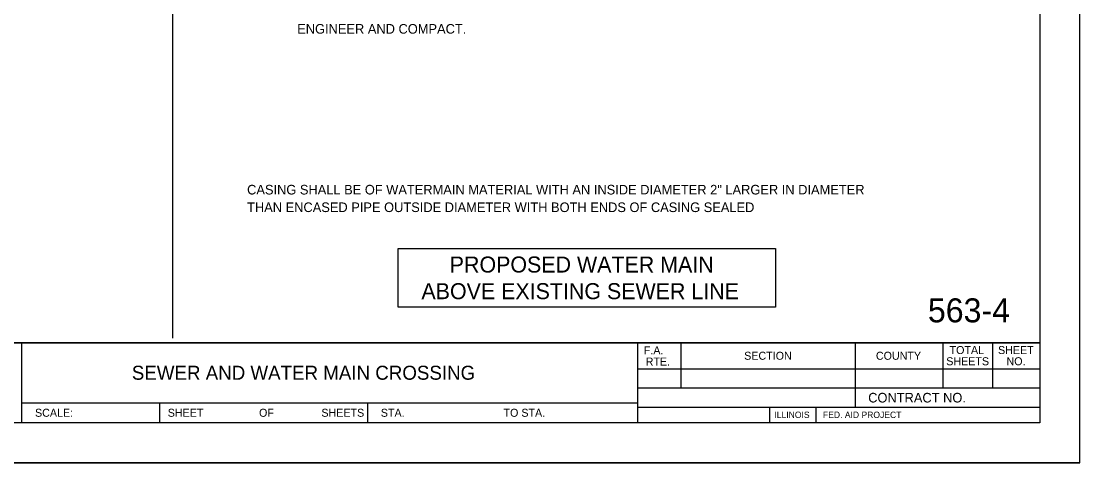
# Model space of a CAD drawing. Extents: x 2133490 to 2172050, y 2138301 to 2145980.
# Drawn here: x 2145349 to 2146011, y 2138301 to 2138577 of the extents above; entities that cross this region are included whole.
import ezdxf

# ---------------------------------------------------------------- set-up
doc = ezdxf.new("R2010")
doc.units = 0
for name, color, linetype in [('Design_PR_Roadway Notes', 7, 'Continuous'), ('Level 1', 7, 'Continuous'), ('Level 23', 7, 'Continuous'), ('Sheets_50 Reference Boundary', 7, 'Continuous'), ('Sheets_General Details', 7, 'Continuous'), ('Sheets_Printer Plotting Border', 7, 'Continuous')]:
    doc.layers.add(name, color=color, linetype=linetype)

msp = doc.modelspace()

# ---------------------------------------------------------------- linework, layer by layer
at = {"layer": 'Design_PR_Roadway Notes'}
msp.add_lwpolyline([(2145584.58, 2138434.47), (2145820.47, 2138434.47), (2145820.47, 2138397.96), (2145584.58, 2138397.96)], close=True, dxfattribs=at)
at = {"layer": 'Sheets_50 Reference Boundary'}
msp.add_lwpolyline([(2144410.59, 2139375.7), (2145985.59, 2139375.7), (2145985.59, 2138375.71), (2144410.59, 2138375.71)], close=True, dxfattribs=at)
at = {"layer": 'Sheets_General Details'}
for p, q in [((2146010.59, 2138300.71), (2146010.59, 2139400.71)), ((2145443.93, 2138378.53), (2145443.93, 2138906.15)), ((2144410.59, 2138375.71), (2145985.59, 2138375.71)), ((2145349.3, 2138375.71), (2145349.3, 2138325.71)), ((2145734.3, 2138375.71), (2145734.3, 2138325.71)), ((2145761.31, 2138375.71), (2145761.31, 2138347.45)), ((2145870.31, 2138375.71), (2145870.31, 2138335.45)), ((2145924.92, 2138375.71), (2145924.92, 2138347.45)), ((2145955.96, 2138375.71), (2145955.96, 2138347.45)), ((2145734.3, 2138359.45), (2145985.59, 2138359.45)), ((2145734.3, 2138347.45), (2145985.59, 2138347.45)), ((2145349.3, 2138338.21), (2145734.3, 2138338.21)), ((2145435.59, 2138338.21), (2145435.59, 2138325.71)), ((2145565.59, 2138338.21), (2145565.59, 2138325.71)), ((2145734.3, 2138335.45), (2145985.59, 2138335.45)), ((2145816.66, 2138335.45), (2145816.66, 2138325.71)), ((2145845.66, 2138335.45), (2145845.66, 2138325.71)), ((2146010.59, 2138300.71), (2144310.59, 2138300.71))]:
    msp.add_line(p, q, dxfattribs=at)
msp.add_lwpolyline([(2144410.59, 2139375.71), (2145985.59, 2139375.71), (2145985.59, 2138325.71), (2144410.59, 2138325.71)], close=True, dxfattribs=at)
at = {"layer": 'Sheets_Printer Plotting Border'}
msp.add_lwpolyline([(2144310.59, 2138300.71), (2146010.59, 2138300.71), (2146010.59, 2139400.71), (2144310.59, 2139400.71)], close=True, dxfattribs=at)

# ---------------------------------------------------------------- texts
at = {"layer": 'Design_PR_Roadway Notes'}
for s, height, p in [('CASING SHALL BE OF WATERMAIN MATERIAL WITH AN INSIDE DIAMETER 2" LARGER IN DIAMETER', 6, (2145490.27, 2138468.29)), ('THAN ENCASED PIPE OUTSIDE DIAMETER WITH BOTH ENDS OF CASING SEALED', 6, (2145490.27, 2138457.31)), ('PROPOSED WATER MAIN', 10, (2145616.88, 2138419.54)), ('ABOVE EXISTING SEWER LINE', 10, (2145599.2, 2138402.9))]:
    msp.add_text(s, height=height, dxfattribs=at).set_placement(p)
at = {"layer": 'Level 1'}
msp.add_text('563-4', height=15, dxfattribs=at).set_placement((2145915.66, 2138388.43))
at = {"layer": 'Level 23'}
msp.add_text('ENGINEER AND COMPACT.', height=6, dxfattribs=at).set_placement((2145521.58, 2138568.72))
at = {"layer": 'Sheets_General Details'}
for s, height, p in [('F.A.  ', 5, (2145738.16, 2138368.45)), ('SECTION', 4.999, (2145800.88, 2138365.07)), ('COUNTY', 4.999, (2145883.17, 2138365.07)), ('TOTAL', 4.999, (2145929.21, 2138368.63)), ('SHEET', 4.999, (2145959.48, 2138368.63)), ('RTE.', 5, (2145739.32, 2138361.45)), ('SHEETS', 4.999, (2145927.13, 2138361.63)), ('NO.', 4.999, (2145964.77, 2138361.63)), ('SEWER AND WATER MAIN CROSSING', 8.75, (2145418.25, 2138352.58)), ('CONTRACT NO.      ', 6, (2145878.36, 2138338.38)), ('SCALE:          ', 5, (2145357.76, 2138329.46)), ('SHEET', 5, (2145440.69, 2138329.46)), ('OF', 5, (2145497.74, 2138329.46)), ('SHEETS', 5, (2145536.7, 2138329.46)), ('STA.', 5, (2145573.84, 2138329.46)), ('TO STA.', 5, (2145650.5, 2138329.46)), ('ILLINOIS', 4, (2145819.75, 2138328.68)), ('FED. AID PROJECT', 4, (2145850.08, 2138328.68))]:
    msp.add_text(s, height=height, dxfattribs=at).set_placement(p)

doc.saveas('drawing.dxf')
